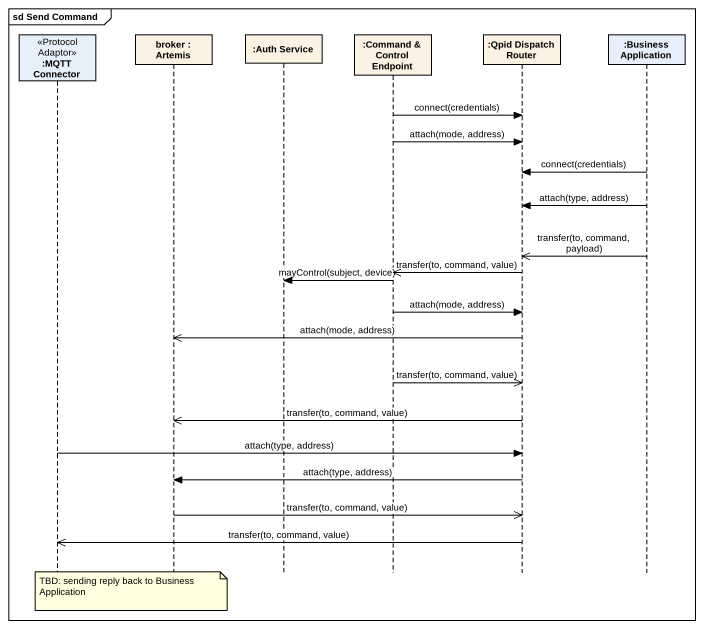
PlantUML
@startuml
mainframe sd Send Command
hide footbox
participant ":MQTT Connector" as MQTT_Connector <<Protocol Adaptor>>
participant "broker : Artemis" as broker #FCF2E3
participant ":Auth Service" as Auth_Service #FCF2E3
participant ":Command & Control Endpoint" as Command_Control_Endpoint #FCF2E3
participant ":Qpid Dispatch Router" as Qpid_Dispatch_Router #FCF2E3
participant ":Business Application" as Business_Application

Command_Control_Endpoint -> Qpid_Dispatch_Router : connect(credentials)
Command_Control_Endpoint -> Qpid_Dispatch_Router : attach(mode, address)
Business_Application -> Qpid_Dispatch_Router : connect(credentials)
Business_Application -> Qpid_Dispatch_Router : attach(type, address)
Business_Application ->> Qpid_Dispatch_Router : transfer(to, command, payload)
Qpid_Dispatch_Router ->> Command_Control_Endpoint : transfer(to, command, value)
Command_Control_Endpoint -> Auth_Service : mayControl(subject, device)
Command_Control_Endpoint -> Qpid_Dispatch_Router : attach(mode, address)
Qpid_Dispatch_Router ->> broker : attach(mode, address)
Command_Control_Endpoint ->> Qpid_Dispatch_Router : transfer(to, command, value)
Qpid_Dispatch_Router ->> broker : transfer(to, command, value)
MQTT_Connector -> Qpid_Dispatch_Router : attach(type, address)
Qpid_Dispatch_Router -> broker : attach(type, address)
broker ->> Qpid_Dispatch_Router : transfer(to, command, value)
Qpid_Dispatch_Router ->> MQTT_Connector : transfer(to, command, value)
note over broker : TBD: sending reply back to Business Application
@enduml
